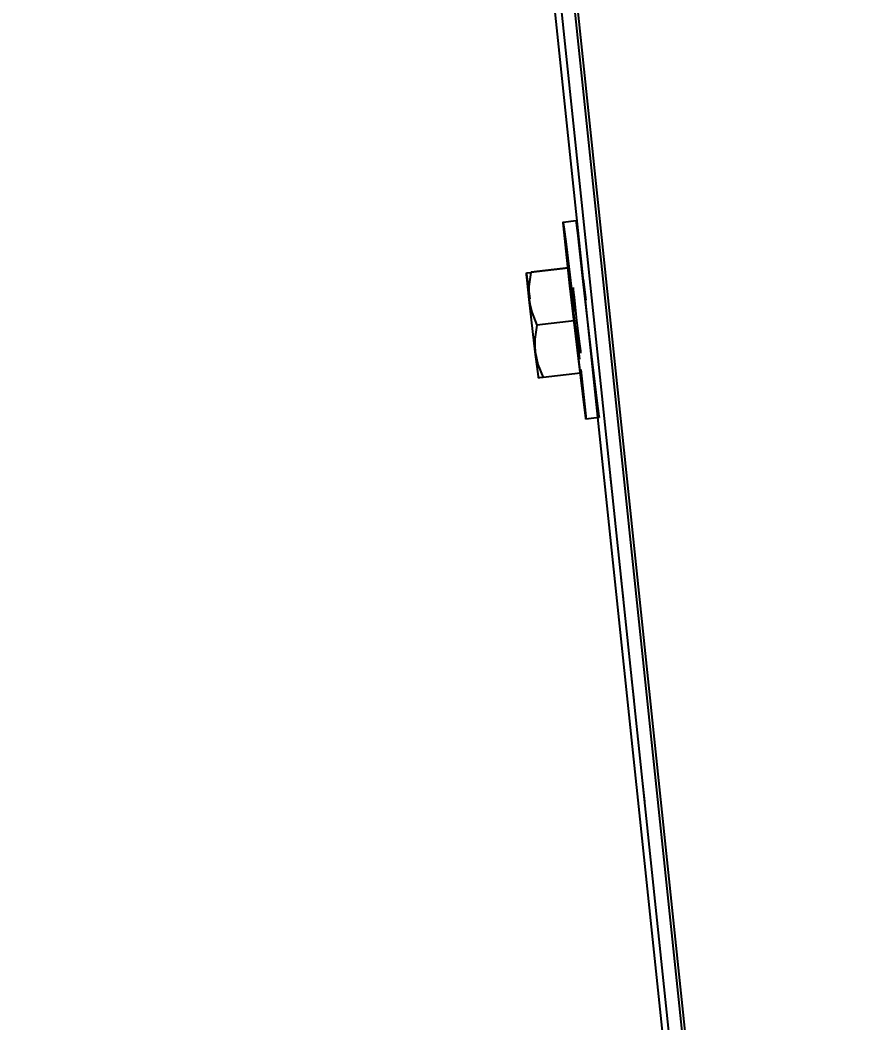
# Model space of a CAD drawing. Header units: millimetres. Extents: x 3109 to 13995, y 24552 to 39949.
# Drawn here: x 4390.3 to 4517.6, y 34031.8 to 34183.5 of the extents above; entities that cross this region are included whole.
import ezdxf

# ---------------------------------------------------------------- set-up
doc = ezdxf.new("R2010")
doc.units = ezdxf.units.MM
doc.header["$LTSCALE"] = 3
doc.layers.add('DomyÅ›lny', color=7, linetype='Continuous')
doc.styles.get("Standard").update_dxf_attribs({"font": 'arial.ttf'})
doc.dimstyles.new('MATEUSZ', dxfattribs={"dimtxt": 35, "dimasz": 16, "dimexe": 0.18, "dimexo": 0.0625, "dimgap": 0.09, "dimtad": 0, "dimdec": 0, "dimdsep": 46, "dimtxsty": 'Standard', "dimblk": 'DOT', "dimcen": 0.09, "dimse1": 1, "dimse2": 1, "dimadec": 0, "dimazin": 0, "dimtfac": 1, "dimtdec": 0, "dimtofl": 0, "dimtmove": 0, "dimatfit": 3, "dimfxl": 1, "dimtolj": 1, "dimtzin": 0, "dimlwd": 9, "dimlwe": 9, "dimarcsym": 0})

# ---------------------------------------------------------------- blocks, each defined once
blk = doc.blocks.new('_Dot')
at = {"color": 0, "linetype": 'ByBlock', "lineweight": -2}
blk.add_line((-0.5, 0), (-1, 0), dxfattribs=at)
at = {"color": 0, "linetype": 'ByBlock', "const_width": 0.5}
blk.add_lwpolyline([(-0.25, 0, 1), (0.25, 0, 1)], format="xyb", close=True, dxfattribs=at)
blk = doc.blocks.new('*D29')
at = {"color": 0, "lineweight": 9, "transparency": 16777216}
for start, end in [(340.8702, 2.8259), (279.1741, 301.1298)]:
    blk.add_arc((4551.57, 34184.71), 288.86, start, end, dxfattribs=at)
at = {"layer": 'Defpoints', "color": 0, "transparency": 16777216}
for p in [(4394.27, 35681.38), (6612.72, 34401.34), (4551.57, 34184.71), (4721.36, 33951.02), (4638.64, 33356.34)]:
    blk.add_point(p, dxfattribs=at)
at = {"color": 0, "lineweight": 9, "transparency": 16777216, "xscale": 16, "yscale": 16, "zscale": 16}
for p, rotation in [((4838.85, 34214.9), 94.41297339771745), ((4581.77, 33897.43), 187.5870266022825)]:
    blk.add_blockref('_Dot', p, dxfattribs=dict(at, rotation=rotation))
at = {"color": 0, "transparency": 16777216, "insert": (4776.06, 34002.92), "char_height": 100, "attachment_point": 5, "rotation": 51}
blk.add_mtext('\\A1;90°', dxfattribs=at)
blk = doc.blocks.new('*D30')
at = {"color": 0, "lineweight": 9, "transparency": 16777216}
for start, end in [(329.4544, 349.5013), (278.4987, 298.5456)]:
    blk.add_arc((4392.79, 35685.64), 366.91, start, end, dxfattribs=at)
at = {"layer": 'Defpoints', "color": 0, "transparency": 16777216}
for p in [(4469.01, 35674.93), (4401.08, 35606.73), (4583.59, 35372.25), (6672.2, 35365.29), (4637.61, 33356.34)]:
    blk.add_point(p, dxfattribs=at)
at = {"color": 0, "lineweight": 9, "transparency": 16777216, "xscale": 16, "yscale": 16, "zscale": 16}
for p, rotation in [((4756.13, 35634.58), 80.75063463596969), ((4431.14, 35320.75), 187.2493653640306)]:
    blk.add_blockref('_Dot', p, dxfattribs=dict(at, rotation=rotation))
at = {"color": 0, "transparency": 16777216, "insert": (4647.66, 35421.71), "char_height": 100, "attachment_point": 5, "rotation": 44}
blk.add_mtext('\\A1;76°', dxfattribs=at)
blk = doc.blocks.new('*D31')
at = {"color": 0, "lineweight": 9, "transparency": 16777216}
for start, end in [(174.4743, 201.6347), (232.3653, 259.5257)]:
    blk.add_arc((6747.74, 35354.68), 370.53, start, end, dxfattribs=at)
at = {"layer": 'Defpoints', "color": 0, "transparency": 16777216}
for p in [(4469.01, 35674.93), (6672.2, 35365.29), (6737.21, 35279.78), (6404.19, 35215.88), (6465.9, 33349.34)]:
    blk.add_point(p, dxfattribs=at)
at = {"color": 0, "lineweight": 9, "transparency": 16777216, "xscale": 16, "yscale": 16, "zscale": 16}
for p, rotation in [((6380.81, 35406.25), 83.23715371402146), ((6696.17, 34987.75), 350.7628462859789)]:
    blk.add_blockref('_Dot', p, dxfattribs=dict(at, rotation=rotation))
at = {"color": 0, "transparency": 16777216, "insert": (6451.82, 35131.69), "char_height": 100, "attachment_point": 5, "rotation": 307}
blk.add_mtext('\\A1;90°', dxfattribs=at)
blk = doc.blocks.new('*D34')
at = {"color": 0, "lineweight": 9, "transparency": 16777216}
for p, q in [((4270.17, 32724.1), (5416.74, 32724.1)), ((6863.77, 32724.1), (5717.19, 32724.1))]:
    blk.add_line(p, q, dxfattribs=at)
at = {"layer": 'Defpoints', "color": 0, "transparency": 16777216}
for p in [(4254.17, 35784.88), (6879.77, 35425.97), (6879.77, 32724.1)]:
    blk.add_point(p, dxfattribs=at)
at = {"color": 0, "lineweight": 9, "transparency": 16777216, "xscale": 16, "yscale": 16, "zscale": 16, "rotation": 180}
blk.add_blockref('_Dot', (4254.17, 32724.1), dxfattribs=at)
at = {"color": 0, "lineweight": 9, "transparency": 16777216, "xscale": 16, "yscale": 16, "zscale": 16}
blk.add_blockref('_Dot', (6879.77, 32724.1), dxfattribs=at)
at = {"color": 0, "transparency": 16777216, "insert": (5566.97, 32724.1), "char_height": 100, "attachment_point": 5}
blk.add_mtext('\\A1;2626', dxfattribs=at)
blk = doc.blocks.new('*D36')
at = {"color": 0, "lineweight": 9, "transparency": 16777216}
for p, q in [((4319.69, 32936.73), (5422.43, 32936.73)), ((6825.88, 32936.73), (5723.15, 32936.73))]:
    blk.add_line(p, q, dxfattribs=at)
at = {"layer": 'Defpoints', "color": 0, "transparency": 16777216}
for p in [(4303.69, 35777.81), (6841.88, 35421.2), (6841.88, 32936.73)]:
    blk.add_point(p, dxfattribs=at)
at = {"color": 0, "lineweight": 9, "transparency": 16777216, "xscale": 16, "yscale": 16, "zscale": 16, "rotation": 180}
blk.add_blockref('_Dot', (4303.69, 32936.73), dxfattribs=at)
at = {"color": 0, "lineweight": 9, "transparency": 16777216, "xscale": 16, "yscale": 16, "zscale": 16}
blk.add_blockref('_Dot', (6841.88, 32936.73), dxfattribs=at)
at = {"color": 0, "transparency": 16777216, "insert": (5572.79, 32936.73), "char_height": 100, "attachment_point": 5}
blk.add_mtext('\\A1;2538', dxfattribs=at)

msp = doc.modelspace()

# ---------------------------------------------------------------- linework, layer by layer
at = {"layer": 'DomyÅ›lny'}
for p, q in [((4312.3, 35695.92), (4558.2, 33356.34)), ((4559.23, 33356.34), (4323.17, 35602.33)), ((4325.69, 35597.25), (4561.22, 33356.34)), ((4561.72, 33356.34), (4326.2, 35597.12)), ((4472.38, 34152.92), (4474.36, 34153.16)), ((4472.38, 34152.92), (4474.36, 34153.16)), ((4473.16, 34145.94), (4467.51, 34145.28)), ((4473.16, 34145.94), (4467.51, 34145.28)), ((4473.21, 34146), (4467.56, 34145.34)), ((4473.21, 34146), (4467.56, 34145.34)), ((4474.06, 34137.97), (4473.16, 34145.94)), ((4474.06, 34137.97), (4473.16, 34145.94)), ((4474.06, 34137.97), (4468.41, 34137.31)), ((4474.06, 34137.97), (4468.41, 34137.31)), ((4475.01, 34130.05), (4474.06, 34137.97)), ((4475.01, 34130.05), (4474.06, 34137.97)), ((4475.01, 34130.05), (4469.36, 34129.39)), ((4475.01, 34130.05), (4469.36, 34129.39)), ((4477.83, 34123.36), (4475.84, 34123.13)), ((4477.83, 34123.36), (4475.84, 34123.13)), ((4479.88, 34111.25), (4479.55, 34114.44)), ((4481.5, 34095.93), (4481.16, 34099.12)), ((4483.11, 34080.61), (4482.77, 34083.8)), ((4484.72, 34065.29), (4484.38, 34068.48))]:
    msp.add_line(p, q, dxfattribs=at)
for points in [[(4475.84, 34123.13, 0), (4475.84, 34123.13, 0), (4475.84, 34123.13, 0), (4475.84, 34123.13, 0), (4475.84, 34123.13, 0), (4475.84, 34123.13, 0), (4475.83, 34123.17, 0), (4475.8, 34123.33, 0), (4475.7, 34124.08, 0), (4474.7, 34132.29, 0), (4473.42, 34143.26, 0), (4472.62, 34150.44, 0), (4472.42, 34152.35, 0), (4472.38, 34152.79, 0), (4472.37, 34152.89, 0), (4472.37, 34152.92, 0), (4472.37, 34152.92, 0), (4472.37, 34152.92, 0), (4472.37, 34152.92, 0), (4472.37, 34152.92, 0), (4472.38, 34152.92, 0), (4472.38, 34152.92, 0), (4472.38, 34152.92, 0), (4472.38, 34152.92, 0), (4472.38, 34152.92, 0), (4472.38, 34152.92, 0), (4472.38, 34152.92, 0), (4472.38, 34152.92, 0), (4472.38, 34152.92, 0), (4472.38, 34152.92, 0), (4472.38, 34152.92, 0), (4472.38, 34152.92, 0), (4472.38, 34152.92, 0), (4472.38, 34152.92, 0), (4472.38, 34152.92, 0)], [(4475.84, 34123.13, 0), (4475.84, 34123.13, 0), (4475.84, 34123.13, 0), (4475.84, 34123.13, 0), (4475.84, 34123.13, 0), (4475.84, 34123.13, 0), (4475.83, 34123.17, 0), (4475.8, 34123.33, 0), (4475.7, 34124.08, 0), (4474.7, 34132.29, 0), (4473.42, 34143.26, 0), (4472.62, 34150.44, 0), (4472.42, 34152.35, 0), (4472.38, 34152.79, 0), (4472.37, 34152.89, 0), (4472.37, 34152.92, 0), (4472.37, 34152.92, 0), (4472.37, 34152.92, 0), (4472.37, 34152.92, 0), (4472.37, 34152.92, 0), (4472.38, 34152.92, 0), (4472.38, 34152.92, 0), (4472.38, 34152.92, 0), (4472.38, 34152.92, 0), (4472.38, 34152.92, 0), (4472.38, 34152.92, 0), (4472.38, 34152.92, 0), (4472.38, 34152.92, 0), (4472.38, 34152.92, 0), (4472.38, 34152.92, 0), (4472.38, 34152.92, 0), (4472.38, 34152.92, 0), (4472.38, 34152.92, 0), (4472.38, 34152.92, 0), (4472.38, 34152.92, 0)], [(4472.38, 34152.92, 0), (4472.38, 34152.92, 0), (4472.38, 34152.92, 0), (4472.38, 34152.92, 0), (4472.38, 34152.92, 0), (4472.38, 34152.91, 0), (4472.39, 34152.85, 0), (4472.44, 34152.51, 0), (4472.65, 34150.97, 0), (4473.47, 34144.23, 0)], [(4472.38, 34152.92, 0), (4472.38, 34152.92, 0), (4472.38, 34152.92, 0), (4472.38, 34152.92, 0), (4472.38, 34152.92, 0), (4472.38, 34152.92, 0), (4472.38, 34152.91, 0), (4472.4, 34152.79, 0), (4472.49, 34152.21, 0), (4472.82, 34149.56, 0), (4474.03, 34139.46, 0)], [(4474.36, 34153.16, 0), (4474.36, 34153.16, 0), (4474.36, 34153.16, 0), (4474.36, 34153.16, 0), (4474.36, 34153.16, 0), (4474.36, 34153.16, 0), (4474.36, 34153.16, 0), (4474.36, 34153.16, 0), (4474.36, 34153.16, 0), (4474.36, 34153.16, 0), (4474.36, 34153.16, 0), (4474.36, 34153.16, 0), (4474.36, 34153.16, 0), (4474.36, 34153.16, 0), (4474.36, 34153.16, 0), (4474.36, 34153.16, 0), (4474.36, 34153.15, 0), (4474.36, 34153.15, 0), (4474.36, 34153.15, 0), (4474.36, 34153.15, 0), (4474.36, 34153.11, 0), (4474.37, 34152.94, 0), (4474.44, 34152.19, 0), (4475.35, 34143.94, 0), (4476.63, 34132.97, 0), (4477.49, 34125.87, 0), (4477.73, 34123.96, 0), (4477.8, 34123.51, 0), (4477.82, 34123.4, 0), (4477.82, 34123.37, 0), (4477.83, 34123.36, 0), (4477.83, 34123.36, 0), (4477.83, 34123.36, 0), (4477.83, 34123.36, 0), (4477.83, 34123.36, 0)], [(4474.99, 34148.35, 0), (4474.53, 34151.98, 0), (4474.41, 34152.87, 0), (4474.38, 34153.08, 0), (4474.37, 34153.14, 0), (4474.37, 34153.15, 0), (4474.36, 34153.15, 0), (4474.36, 34153.15, 0), (4474.36, 34153.16, 0), (4474.36, 34153.16, 0), (4474.36, 34153.16, 0)], [(4474.36, 34153.16, 0), (4474.36, 34153.16, 0), (4474.36, 34153.16, 0), (4474.36, 34153.16, 0), (4474.36, 34153.16, 0), (4474.36, 34153.16, 0), (4474.36, 34153.16, 0), (4474.36, 34153.16, 0), (4474.36, 34153.16, 0), (4474.36, 34153.16, 0), (4474.36, 34153.16, 0), (4474.36, 34153.16, 0), (4474.36, 34153.16, 0), (4474.36, 34153.16, 0), (4474.36, 34153.16, 0), (4474.36, 34153.16, 0), (4474.36, 34153.15, 0), (4474.36, 34153.15, 0), (4474.36, 34153.15, 0), (4474.36, 34153.15, 0), (4474.36, 34153.11, 0), (4474.37, 34152.94, 0), (4474.44, 34152.19, 0), (4475.35, 34143.94, 0), (4476.63, 34132.97, 0), (4477.49, 34125.87, 0), (4477.73, 34123.96, 0), (4477.8, 34123.51, 0), (4477.82, 34123.4, 0), (4477.82, 34123.37, 0), (4477.83, 34123.36, 0), (4477.83, 34123.36, 0), (4477.83, 34123.36, 0), (4477.83, 34123.36, 0), (4477.83, 34123.36, 0)], [(4466.83, 34145.23, 0), (4466.83, 34145.23, 0), (4466.83, 34145.23, 0), (4466.83, 34145.23, 0), (4466.83, 34145.23, 0), (4466.83, 34145.23, 0), (4466.83, 34145.23, 0), (4466.83, 34145.23, 0), (4466.83, 34145.23, 0), (4466.83, 34145.23, 0), (4466.83, 34145.23, 0), (4466.83, 34145.23, 0), (4466.83, 34145.23, 0), (4466.83, 34145.23, 0), (4466.83, 34145.23, 0), (4466.83, 34145.23, 0), (4466.83, 34145.23, 0), (4466.83, 34145.23, 0), (4466.83, 34145.23, 0), (4466.83, 34145.23, 0), (4466.84, 34145.23, 0), (4466.94, 34145.23, 0), (4467.51, 34145.28, 0)], [(4466.83, 34145.23, 0), (4466.83, 34145.23, 0), (4466.83, 34145.23, 0), (4466.83, 34145.23, 0), (4466.83, 34145.23, 0), (4466.83, 34145.23, 0), (4466.83, 34145.23, 0), (4466.83, 34145.23, 0), (4466.83, 34145.23, 0), (4466.83, 34145.23, 0), (4466.83, 34145.23, 0), (4466.83, 34145.23, 0), (4466.83, 34145.23, 0), (4466.83, 34145.23, 0), (4466.83, 34145.23, 0), (4466.83, 34145.23, 0), (4466.83, 34145.23, 0), (4466.83, 34145.23, 0), (4466.83, 34145.23, 0), (4466.83, 34145.23, 0), (4466.84, 34145.23, 0), (4466.94, 34145.23, 0), (4467.51, 34145.28, 0)], [(4466.83, 34145.23, 0), (4466.83, 34145.23, 0), (4466.83, 34145.23, 0), (4466.83, 34145.23, 0), (4466.83, 34145.23, 0), (4466.83, 34145.23, 0), (4466.83, 34145.23, 0), (4466.83, 34145.23, 0), (4466.83, 34145.23, 0), (4466.83, 34145.23, 0), (4466.83, 34145.23, 0), (4466.83, 34145.23, 0), (4466.83, 34145.23, 0), (4466.83, 34145.23, 0), (4466.83, 34145.23, 0), (4466.83, 34145.23, 0), (4466.83, 34145.23, 0), (4466.83, 34145.23, 0), (4466.84, 34145.19, 0), (4466.86, 34145.02, 0), (4466.96, 34144.27, 0), (4467.33, 34141.3, 0)], [(4467.25, 34141.21, 0), (4466.93, 34144.14, 0), (4466.85, 34144.96, 0), (4466.83, 34145.16, 0), (4466.83, 34145.21, 0), (4466.83, 34145.23, 0), (4466.83, 34145.23, 0), (4466.83, 34145.23, 0), (4466.83, 34145.23, 0), (4466.83, 34145.23, 0), (4466.83, 34145.23, 0)], [(4466.83, 34145.23, 0), (4466.83, 34145.23, 0), (4466.83, 34145.23, 0), (4466.83, 34145.23, 0), (4466.83, 34145.23, 0), (4466.83, 34145.23, 0), (4466.83, 34145.23, 0), (4466.83, 34145.23, 0), (4466.83, 34145.23, 0), (4466.83, 34145.23, 0), (4466.83, 34145.23, 0), (4466.83, 34145.23, 0), (4466.83, 34145.23, 0), (4466.83, 34145.23, 0), (4466.83, 34145.23, 0), (4466.83, 34145.23, 0), (4466.83, 34145.23, 0), (4466.83, 34145.23, 0), (4466.84, 34145.19, 0), (4466.86, 34145.02, 0), (4466.96, 34144.27, 0), (4467.33, 34141.3, 0)], [(4467.25, 34141.21, 0), (4466.93, 34144.14, 0), (4466.85, 34144.96, 0), (4466.83, 34145.16, 0), (4466.83, 34145.21, 0), (4466.83, 34145.23, 0), (4466.83, 34145.23, 0), (4466.83, 34145.23, 0), (4466.83, 34145.23, 0), (4466.83, 34145.23, 0), (4466.83, 34145.23, 0)], [(4467.51, 34145.28, 0), (4467.21, 34143.16, 0), (4467.19, 34142.18, 0), (4467.25, 34141.21, 0)], [(4467.51, 34145.28, 0), (4467.21, 34143.16, 0), (4467.19, 34142.18, 0), (4467.25, 34141.21, 0)], [(4475.85, 34141.1, 0), (4475.48, 34144.28, 0)], [(4473.5, 34143.24, 0), (4473.5, 34143.24, 0), (4473.5, 34143.24, 0), (4473.5, 34143.24, 0), (4473.5, 34143.24, 0), (4473.5, 34143.24, 0), (4473.5, 34143.24, 0), (4473.5, 34143.24, 0), (4473.5, 34143.24, 0), (4473.5, 34143.24, 0), (4473.5, 34143.24, 0), (4473.5, 34143.24, 0), (4473.5, 34143.24, 0), (4473.5, 34143.24, 0), (4473.5, 34143.24, 0), (4473.5, 34143.24, 0), (4473.5, 34143.24, 0), (4473.5, 34143.24, 0), (4473.5, 34143.24, 0), (4473.5, 34143.22, 0), (4473.51, 34143.16, 0), (4473.53, 34142.88, 0), (4473.66, 34141.69, 0), (4474.1, 34137.86, 0)], [(4473.5, 34143.24, 0), (4473.5, 34143.24, 0), (4473.5, 34143.24, 0), (4473.5, 34143.24, 0), (4473.5, 34143.24, 0), (4473.5, 34143.24, 0), (4473.5, 34143.24, 0), (4473.5, 34143.24, 0), (4473.5, 34143.24, 0), (4473.5, 34143.24, 0), (4473.5, 34143.24, 0), (4473.5, 34143.24, 0), (4473.5, 34143.24, 0), (4473.5, 34143.24, 0), (4473.5, 34143.24, 0), (4473.5, 34143.24, 0), (4473.5, 34143.24, 0), (4473.5, 34143.24, 0), (4473.5, 34143.24, 0), (4473.5, 34143.22, 0), (4473.51, 34143.16, 0), (4473.53, 34142.88, 0), (4473.66, 34141.69, 0), (4474.1, 34137.86, 0)], [(4474.48, 34138.04, 0), (4474.08, 34141.56, 0), (4473.96, 34142.68, 0), (4473.93, 34142.95, 0), (4473.93, 34143.01, 0), (4473.93, 34143.03, 0), (4473.93, 34143.04, 0), (4473.93, 34143.04, 0), (4473.93, 34143.04, 0), (4473.93, 34143.04, 0), (4473.93, 34143.04, 0), (4473.93, 34143.04, 0)], [(4474.48, 34138.04, 0), (4474.08, 34141.56, 0), (4473.96, 34142.68, 0), (4473.93, 34142.95, 0), (4473.93, 34143.01, 0), (4473.93, 34143.03, 0), (4473.93, 34143.04, 0), (4473.93, 34143.04, 0), (4473.93, 34143.04, 0), (4473.93, 34143.04, 0), (4473.93, 34143.04, 0), (4473.93, 34143.04, 0)], [(4467.25, 34141.21, 0), (4467.41, 34140.26, 0), (4467.65, 34139.31, 0), (4468.41, 34137.31, 0)], [(4468.18, 34133.27, 0), (4467.25, 34141.21, 0)], [(4467.25, 34141.21, 0), (4467.41, 34140.26, 0), (4467.65, 34139.31, 0), (4468.41, 34137.31, 0)], [(4468.18, 34133.27, 0), (4467.25, 34141.21, 0)], [(4468.41, 34137.31, 0), (4468.12, 34135.2, 0), (4468.11, 34134.22, 0), (4468.18, 34133.27, 0)], [(4468.41, 34137.31, 0), (4468.12, 34135.2, 0), (4468.11, 34134.22, 0), (4468.18, 34133.27, 0)], [(4474.08, 34137.99, 0), (4474.53, 34134.22, 0), (4474.68, 34133.03, 0), (4474.72, 34132.75, 0), (4474.73, 34132.68, 0), (4474.73, 34132.67, 0), (4474.73, 34132.66, 0), (4474.73, 34132.66, 0), (4474.73, 34132.66, 0), (4474.73, 34132.66, 0), (4474.73, 34132.66, 0), (4474.73, 34132.66, 0), (4474.73, 34132.66, 0), (4474.73, 34132.66, 0), (4474.73, 34132.66, 0), (4474.73, 34132.66, 0), (4474.73, 34132.66, 0), (4474.73, 34132.66, 0), (4474.73, 34132.66, 0)], [(4474.08, 34137.99, 0), (4474.53, 34134.22, 0), (4474.68, 34133.03, 0), (4474.72, 34132.75, 0), (4474.73, 34132.68, 0), (4474.73, 34132.67, 0), (4474.73, 34132.66, 0), (4474.73, 34132.66, 0), (4474.73, 34132.66, 0), (4474.73, 34132.66, 0), (4474.73, 34132.66, 0), (4474.73, 34132.66, 0), (4474.73, 34132.66, 0), (4474.73, 34132.66, 0), (4474.73, 34132.66, 0), (4474.73, 34132.66, 0), (4474.73, 34132.66, 0), (4474.73, 34132.66, 0), (4474.73, 34132.66, 0)], [(4474.19, 34137.06, 0), (4474.56, 34133.98, 0), (4474.67, 34133.09, 0), (4474.7, 34132.88, 0), (4474.71, 34132.83, 0), (4474.71, 34132.82, 0), (4474.71, 34132.81, 0), (4474.72, 34132.81, 0), (4474.72, 34132.81, 0), (4474.72, 34132.81, 0), (4474.72, 34132.81, 0)], [(4474.19, 34137.06, 0), (4474.56, 34133.98, 0), (4474.67, 34133.09, 0), (4474.7, 34132.88, 0), (4474.71, 34132.83, 0), (4474.71, 34132.82, 0), (4474.71, 34132.81, 0), (4474.72, 34132.81, 0), (4474.72, 34132.81, 0), (4474.72, 34132.81, 0), (4474.72, 34132.81, 0)], [(4474.32, 34136.95, 0), (4474.87, 34132.2, 0)], [(4475.08, 34133.11, 0), (4475.08, 34133.11, 0), (4475.08, 34133.11, 0), (4475.08, 34133.11, 0), (4475.08, 34133.11, 0), (4475.08, 34133.11, 0), (4475.08, 34133.11, 0), (4475.08, 34133.11, 0), (4475.08, 34133.11, 0), (4475.08, 34133.11, 0), (4475.08, 34133.11, 0), (4475.08, 34133.11, 0), (4475.08, 34133.11, 0), (4475.08, 34133.12, 0), (4475.07, 34133.17, 0), (4475.04, 34133.42, 0), (4474.9, 34134.49, 0), (4474.48, 34138.04, 0)], [(4475.08, 34133.11, 0), (4475.08, 34133.11, 0), (4475.08, 34133.11, 0), (4475.08, 34133.11, 0), (4475.08, 34133.11, 0), (4475.08, 34133.11, 0), (4475.08, 34133.11, 0), (4475.08, 34133.11, 0), (4475.08, 34133.11, 0), (4475.08, 34133.11, 0), (4475.08, 34133.11, 0), (4475.08, 34133.11, 0), (4475.08, 34133.11, 0), (4475.08, 34133.12, 0), (4475.07, 34133.17, 0), (4475.04, 34133.42, 0), (4474.9, 34134.49, 0), (4474.48, 34138.04, 0)], [(4468.18, 34133.27, 0), (4468.34, 34132.32, 0), (4468.58, 34131.38, 0), (4469.36, 34129.39, 0)], [(4468.68, 34129.34, 0), (4468.68, 34129.34, 0), (4468.68, 34129.34, 0), (4468.68, 34129.34, 0), (4468.68, 34129.34, 0), (4468.68, 34129.34, 0), (4468.68, 34129.34, 0), (4468.68, 34129.34, 0), (4468.68, 34129.34, 0), (4468.68, 34129.34, 0), (4468.68, 34129.34, 0), (4468.68, 34129.34, 0), (4468.68, 34129.34, 0), (4468.68, 34129.34, 0), (4468.68, 34129.34, 0), (4468.68, 34129.34, 0), (4468.68, 34129.34, 0), (4468.67, 34129.34, 0), (4468.67, 34129.38, 0), (4468.64, 34129.55, 0), (4468.54, 34130.3, 0), (4468.18, 34133.27, 0)], [(4468.18, 34133.27, 0), (4468.34, 34132.32, 0), (4468.58, 34131.38, 0), (4469.36, 34129.39, 0)], [(4468.68, 34129.34, 0), (4468.68, 34129.34, 0), (4468.68, 34129.34, 0), (4468.68, 34129.34, 0), (4468.68, 34129.34, 0), (4468.68, 34129.34, 0), (4468.68, 34129.34, 0), (4468.68, 34129.34, 0), (4468.68, 34129.34, 0), (4468.68, 34129.34, 0), (4468.68, 34129.34, 0), (4468.68, 34129.34, 0), (4468.68, 34129.34, 0), (4468.68, 34129.34, 0), (4468.68, 34129.34, 0), (4468.68, 34129.34, 0), (4468.68, 34129.34, 0), (4468.67, 34129.34, 0), (4468.67, 34129.38, 0), (4468.64, 34129.55, 0), (4468.54, 34130.3, 0), (4468.18, 34133.27, 0)], [(4475.05, 34130.61, 0), (4475.67, 34124.97, 0), (4475.81, 34123.55, 0), (4475.84, 34123.22, 0), (4475.84, 34123.15, 0), (4475.84, 34123.13, 0), (4475.84, 34123.13, 0), (4475.84, 34123.13, 0), (4475.84, 34123.13, 0), (4475.84, 34123.13, 0), (4475.84, 34123.13, 0), (4475.84, 34123.13, 0), (4475.84, 34123.13, 0), (4475.84, 34123.13, 0), (4475.84, 34123.13, 0), (4475.84, 34123.13, 0), (4475.84, 34123.13, 0), (4475.84, 34123.13, 0), (4475.84, 34123.13, 0), (4475.84, 34123.13, 0), (4475.84, 34123.13, 0), (4475.84, 34123.13, 0), (4475.84, 34123.13, 0)], [(4475.05, 34130.61, 0), (4475.67, 34124.97, 0), (4475.81, 34123.55, 0), (4475.84, 34123.22, 0), (4475.84, 34123.15, 0), (4475.84, 34123.13, 0), (4475.84, 34123.13, 0), (4475.84, 34123.13, 0), (4475.84, 34123.13, 0), (4475.84, 34123.13, 0), (4475.84, 34123.13, 0), (4475.84, 34123.13, 0), (4475.84, 34123.13, 0), (4475.84, 34123.13, 0), (4475.84, 34123.13, 0), (4475.84, 34123.13, 0), (4475.84, 34123.13, 0), (4475.84, 34123.13, 0), (4475.84, 34123.13, 0), (4475.84, 34123.13, 0), (4475.84, 34123.13, 0), (4475.84, 34123.13, 0), (4475.84, 34123.13, 0)], [(4469.36, 34129.39, 0), (4468.84, 34129.35, 0), (4468.72, 34129.34, 0), (4468.69, 34129.34, 0), (4468.68, 34129.34, 0), (4468.68, 34129.34, 0), (4468.68, 34129.34, 0), (4468.68, 34129.34, 0), (4468.68, 34129.34, 0), (4468.68, 34129.34, 0), (4468.68, 34129.34, 0), (4468.68, 34129.34, 0), (4468.68, 34129.34, 0), (4468.68, 34129.34, 0), (4468.68, 34129.34, 0), (4468.68, 34129.34, 0), (4468.68, 34129.34, 0), (4468.68, 34129.34, 0), (4468.68, 34129.34, 0), (4468.68, 34129.34, 0), (4468.68, 34129.34, 0), (4468.68, 34129.34, 0), (4468.68, 34129.34, 0), (4468.68, 34129.34, 0)], [(4469.36, 34129.39, 0), (4468.84, 34129.35, 0), (4468.72, 34129.34, 0), (4468.69, 34129.34, 0), (4468.68, 34129.34, 0), (4468.68, 34129.34, 0), (4468.68, 34129.34, 0), (4468.68, 34129.34, 0), (4468.68, 34129.34, 0), (4468.68, 34129.34, 0), (4468.68, 34129.34, 0), (4468.68, 34129.34, 0), (4468.68, 34129.34, 0), (4468.68, 34129.34, 0), (4468.68, 34129.34, 0), (4468.68, 34129.34, 0), (4468.68, 34129.34, 0), (4468.68, 34129.34, 0), (4468.68, 34129.34, 0), (4468.68, 34129.34, 0), (4468.68, 34129.34, 0), (4468.68, 34129.34, 0), (4468.68, 34129.34, 0), (4468.68, 34129.34, 0)]]:
    msp.add_polyline3d(points, dxfattribs=at)

# ---------------------------------------------------------------- dimensions: what is measured, and where the dimension line sits
for base, p1, p2, picture, middle in [((6879.77, 32724.1), (4254.17, 35784.88), (6879.77, 35425.97), '*D34', (5566.97, 32724.1)), ((6841.88, 32936.73), (4303.69, 35777.81), (6841.88, 35421.2), '*D36', (5572.79, 32936.73))]:
    dim = msp.add_linear_dim(base=base, p1=p1, p2=p2, dimstyle='MATEUSZ', override={"dimtxt": 100})
    dim.commit()
    dim.dimension.update_dxf_attribs({"geometry": picture, "text_midpoint": middle})
for base, line1, line2, picture, middle in [((4721.36, 33951.02), ((4638.64, 33356.34), (4394.27, 35681.38)), ((4551.57, 34184.71), (6612.72, 34401.34)), '*D29', (4776.06, 34002.92)), ((4583.59, 35372.25), ((6672.2, 35365.29), (4469.01, 35674.93)), ((4401.08, 35606.73), (4637.61, 33356.34)), '*D30', (4647.66, 35421.71)), ((6404.19, 35215.88), ((6465.9, 33349.34), (6737.21, 35279.78)), ((6672.2, 35365.29), (4469.01, 35674.93)), '*D31', (6451.82, 35131.69))]:
    dim = msp.add_angular_dim_2l(base=base, line1=line1, line2=line2, dimstyle='MATEUSZ', override={"dimtxt": 100})
    dim.commit()
    dim.dimension.update_dxf_attribs({"geometry": picture, "text_midpoint": middle})

doc.saveas('drawing.dxf')
